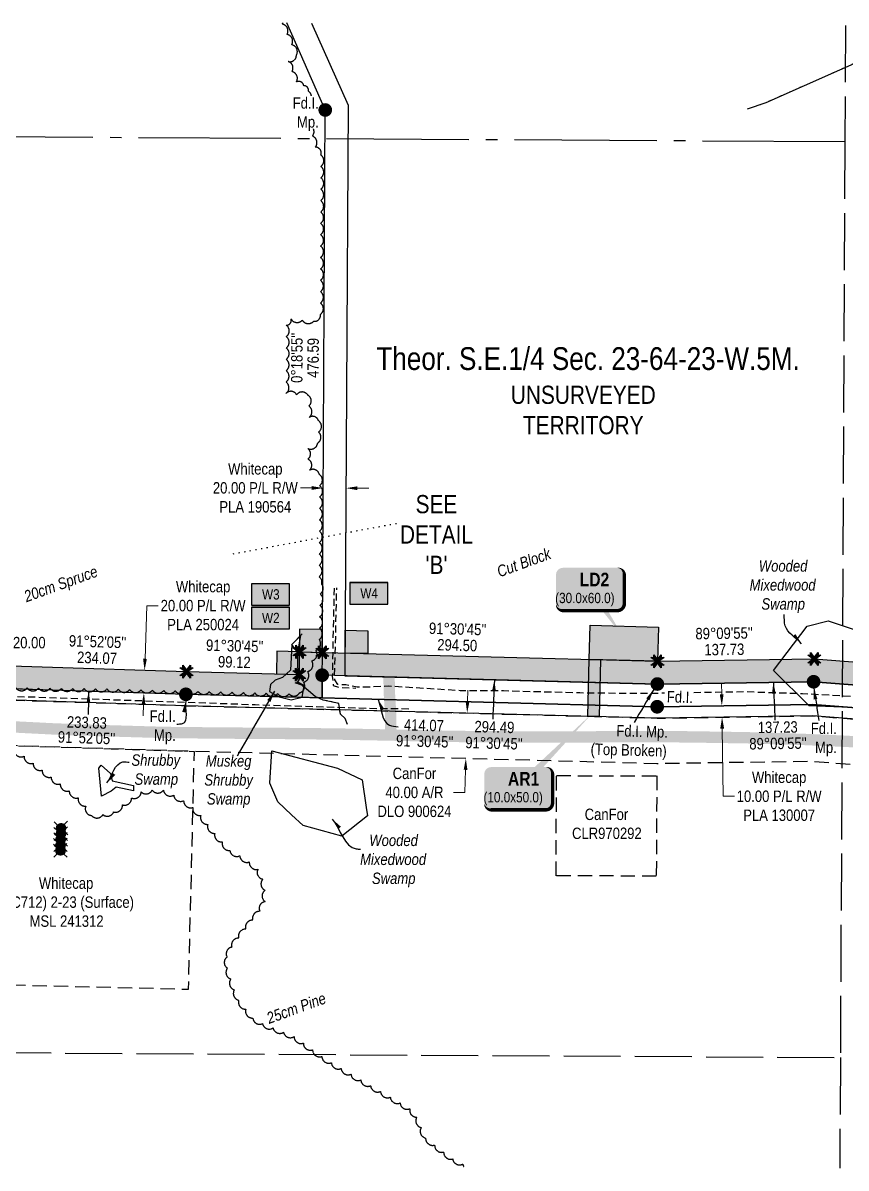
# Model space of a CAD drawing. Extents: x 474266 to 483948, y 6041075 to 6045149.
# Drawn here: x 476372 to 477095, y 6044138 to 6045144 of the extents above; entities that cross this region are included whole.
import ezdxf
from ezdxf.enums import TextEntityAlignment as Align

# ---------------------------------------------------------------- set-up
doc = ezdxf.new("R2010")
doc.units = 0
doc.header["$LTSCALE"] = 5
doc.header["$PDSIZE"] = 0.5
for name, pattern in [('0', [1, 1, 0]), ('foc-ACCESSROAD', [3.75, 2.5, -1.25]), ('foc-QUARTERLINE', [33, 25, -3, 2, -3]), ('foc-TOPO', [1, 0.2, -0.8]), ('foc-TOPO-ephemeral', [6.25, 3.125, -0.625, 0.625, -0.625, 0.625, -0.625]), ('foc-UNSURVEYED', [12.5, 10, -2.5]), ('foc-WHEELTRACKS', [2, 0.4, -1.6]), ('UG_PIPE', [1.875, 1.25, -0.625])]:
    doc.linetypes.add(name, pattern=pattern)
doc.layers.get('Defpoints').update_dxf_attribs({"color": 9})
for name, color, linetype in [('AS-PIPE-UG', 44, 'UG_PIPE'), ('AS-ROADS', 254, 'Continuous'), ('C-RW', 13, 'Continuous'), ('C-SYMBOL', 7, 'Continuous'), ('C-WS', 13, 'foc-ACCESSROAD'), ('C-WS-S', 8, 'Continuous'), ('DETAIL-T', 7, 'Continuous'), ('F-AR', 190, 'foc-ACCESSROAD'), ('F-WS', 190, 'foc-ACCESSROAD'), ('L-BD', 7, 'Continuous'), ('L-BD1', 253, 'Continuous'), ('L-MON', 1, 'Continuous'), ('L-QSEC', 8, 'foc-QUARTERLINE'), ('L-UNS-T', 3, 'Continuous'), ('L-USEC', 7, 'foc-UNSURVEYED'), ('P-PROPOSED', 10, 'Continuous'), ('P-PROPOSED-H', 21, 'Continuous'), ('P-TEMP-BLOCKS', 250, 'Continuous'), ('P-TEMP-H', 41, 'Continuous'), ('P-TEMP_ACCESS ROAD', 46, 'Continuous'), ('P-TEMP_LOG DECK', 46, 'Continuous'), ('P-TEMP_WORKSPACE', 46, 'Continuous'), ('P-TXT', 4, 'Continuous'), ('T-BUSH', 110, '0'), ('T-BUSH-T', 110, 'Continuous'), ('T-DRAW', 143, 'foc-TOPO-ephemeral'), ('T-VEGETATION-CHANGE', 104, 'foc-TOPO'), ('T-WATER-P3', 160, 'foc-WHEELTRACKS'), ('WETLAND', 143, 'Continuous'), ('WETLAND-T', 146, 'Continuous')]:
    doc.layers.add(name, color=color, linetype=linetype)
for name, color, linetype, lineweight in [('C-RW-T', 13, 'Continuous', 9), ('F-AR-T', 190, 'Continuous', 9), ('F-WS-T', 190, 'Continuous', 9), ('T-TEXT', 48, 'Continuous', 18)]:
    doc.layers.add(name, color=color, linetype=linetype, lineweight=lineweight)
doc.layers.add('P-100m WELL BORE BUFFER', color=7, linetype='Continuous', true_color=0xf5ffd6)
doc.styles.add('175L', font='ARIALN.TTF', dxfattribs={"height": 20})
doc.styles.add('80', font='ARIALN.TTF', dxfattribs={"height": 10})
doc.styles.add('80CG', font='ARIALN.TTF', dxfattribs={"height": 10})
doc.styles.add('80L', font='ARIALN.TTF', dxfattribs={"height": 10})
doc.styles.add('80LS', font='ARIALNI.TTF', dxfattribs={"height": 10})
doc.styles.add('BOLD', font='ARIALNB.TTF')
doc.styles.add('foc-LtypeFont', font='ARIALN.TTF', dxfattribs={"height": 7.35})
doc.linetypes.add('foc-TOPO-flowdirection-NOLINE', pattern='A,0,[">",foc-LtypeFont,S=0.3,R=0,X=0,Y=-0.945],-20,[">",foc-LtypeFont,S=0.3,R=0,X=0,Y=-0.945],0', length=20)
doc.dimstyles.new('Compass 5 000', dxfattribs={"dimscale": 5, "dimtxt": 9, "dimasz": 2, "dimexe": 0.2, "dimexo": 0.0625, "dimgap": 0.5, "dimtad": 0, "dimtih": 1, "dimtoh": 1, "dimzin": 0, "dimdsep": 46, "dimtxsty": '80CG', "dimcen": 0.1, "dimse1": 1, "dimse2": 1, "dimclrd": 256, "dimclrt": 256, "dimaunit": 1, "dimadec": 4, "dimazin": 0, "dimtfac": 0.06, "dimtofl": 0, "dimtmove": 0, "dimatfit": 1, "dimfxl": 0.2, "dimtolj": 1, "dimtzin": 0, "dimlwd": -1, "dimarcsym": 0})

# ---------------------------------------------------------------- blocks, each defined once
blk = doc.blocks.new('*D379')
at = {"layer": 'C-RW-T', "transparency": 16777216}
for p, q in [((476625.6, 6044735.4), (476615.6, 6044735.4)), ((476665.6, 6044735.2), (476675.6, 6044735.1))]:
    blk.add_line(p, q, dxfattribs=at)
for points in [[(476625.6, 6044737), (476625.6, 6044733.7), (476635.6, 6044735.3)], [(476665.6, 6044736.8), (476665.5, 6044733.5), (476655.6, 6044735.2)]]:
    blk.add_solid(points, dxfattribs=at)
at = {"layer": 'Defpoints', "color": 0, "transparency": 16777216}
for p in [(476655.6, 6044735.2), (476635.5, 6044730.4), (476655.5, 6044730.3)]:
    blk.add_point(p, dxfattribs=at)
at = {"layer": 'C-RW-T', "transparency": 16777216, "insert": (476576, 6044735.4), "char_height": 10, "attachment_point": 5, "style": '80CG'}
blk.add_mtext('\\A1;Whitecap\\P20.00 P/L R/W\\PPLA 190564', dxfattribs=at)
blk = doc.blocks.new('*D385')
at = {"layer": 'Defpoints', "color": 0, "transparency": 16777216}
for p in [(476838.5, 6044535.6), (476760.8, 6044497.8), (476837.4, 6044495.7)]:
    blk.add_point(p, dxfattribs=at)
at = {"layer": 'F-AR-T', "transparency": 16777216}
for p, q in [((476762.3, 6044547.8), (476762.5, 6044557.8)), ((476760.6, 6044487.8), (476760, 6044468)), ((476760, 6044468), (476750, 6044468))]:
    blk.add_line(p, q, dxfattribs=at)
for points in [[(476760.6, 6044547.8), (476763.9, 6044547.7), (476762, 6044537.8)], [(476758.9, 6044487.9), (476762.2, 6044487.8), (476760.8, 6044497.8)]]:
    blk.add_solid(points, dxfattribs=at)
at = {"layer": 'F-AR-T', "transparency": 16777216, "insert": (476715.7, 6044468), "char_height": 10, "width": 322.499, "attachment_point": 5, "style": '80CG'}
blk.add_mtext('\\A1;CanFor\\P40.00 A/R\\PDLO 900624', dxfattribs=at)
blk = doc.blocks.new('fdia')
at = {"color": 255, "const_width": 1}
blk.add_lwpolyline([(-0.5, 0, 1), (0.5, 0, 1)], format="xyb", close=True, dxfattribs=at)
blk = doc.blocks.new('Fdiaa')
blk.add_blockref('fdia', (0, 0))
blk = doc.blocks.new('fdib')
at = {"color": 1, "const_width": 1.6}
blk.add_lwpolyline([(-0.4, 0, 1), (0.4, 0, 1)], format="xyb", close=True, dxfattribs=at)
at = {"color": 1}
blk.add_circle((0, 0), 0.8, dxfattribs=at)
blk = doc.blocks.new('Fdibb')
blk.add_blockref('fdib', (0, 0))
blk = doc.blocks.new('fdicc')
for name in ['Fdibb', 'Fdiaa']:
    blk.add_blockref(name, (0, 0))
blk = doc.blocks.new('FDI')
blk.add_blockref('fdicc', (0, 0))
blk = doc.blocks.new('*U393')
at = {"true_color": 0xff8aff}
h = blk.add_hatch(color=211, dxfattribs=at)
edge = h.paths.add_edge_path()
edge.add_line((-24, -19.1), (24, -19.1))
edge.add_arc((24, -13.1), 6, 270, 360)
edge.add_line((30, -13.1), (30, 12.5))
edge.add_arc((24, 12.5), 6, 0, 90)
edge.add_line((24, 18.5), (-24, 18.5))
edge.add_arc((-24, 12.5), 6, 90, 180)
edge.add_line((-30, 12.5), (-30, -13.1))
edge.add_arc((-24, -13.1), 6, 180, 270)
at = {"color": 250, "flags": 128}
blk.add_lwpolyline([(-24, -19.1, 3, 3, 0), (24, -19.1, 3, 3, 0.414214), (30, -13.1, 3, 3, 0), (30, 12.5, 3, 0, 0.414214), (24, 18.5, 0, 0, 0), (-24, 18.5, 0, 0, 0.414214), (-30, 12.5, 0, 0, 0), (-30, -13.1, 0, 3, 0.414214)], format="xyseb", close=True, dxfattribs=at)
at = {"flags": 128}
blk.add_lwpolyline([(28.7, -41.8, 0, 7.5, 0), (0, 0, 0, 0, 0)], format="xyseb", dxfattribs=at)
at = {"color": 250}
for tag, p, height, style in [('TEMP_AREA_W1_001', (-9.2, 2.2), 12, 'BOLD'), ('ENTER_TEXT_001', (-30.7, -12.5), 9, '80')]:
    blk.add_attdef(tag, p, '', height=height, dxfattribs=dict(at, style=style))
blk = doc.blocks.new('*D399')
at = {"layer": 'C-RW-T', "transparency": 16777216}
for p, q in [((476985.4, 6044554), (476985.2, 6044564)), ((476985.8, 6044524.1), (476986.7, 6044464.6)), ((476986.7, 6044464.6), (476996.7, 6044464.6))]:
    blk.add_line(p, q, dxfattribs=at)
for points in [[(476987, 6044554.1), (476983.7, 6044554), (476985.5, 6044544)], [(476987.5, 6044524.1), (476984.1, 6044524), (476985.7, 6044534.1)]]:
    blk.add_solid(points, dxfattribs=at)
at = {"layer": 'Defpoints', "color": 0, "transparency": 16777216}
for p in [(477014.8, 6044544.5), (476985.7, 6044534.1), (477015, 6044534.5)]:
    blk.add_point(p, dxfattribs=at)
at = {"layer": 'C-RW-T', "transparency": 16777216, "insert": (477035.8, 6044464.6), "char_height": 10, "attachment_point": 5, "style": '80CG'}
blk.add_mtext('\\A1;Whitecap\\P10.00 P/L R/W\\PPLA 130007', dxfattribs=at)
blk = doc.blocks.new('Temp_Area_Small_Pink')
at = {"true_color": 0xff8aff}
h = blk.add_hatch(color=211, dxfattribs=at)
h.dxf.hatch_style = 1
h.paths.add_polyline_path([(-16.8, -9.4), (16.3, -9.4), (16.3, 9.1), (-16.8, 9.1)])
at = {"color": 250}
for points in [[(-17, -9.6), (16.5, -9.6), (16.5, 9.3), (-17, 9.3)], [(-16.9, -9.5), (16.4, -9.5), (16.4, 9.2), (-16.9, 9.2)]]:
    blk.add_lwpolyline(points, close=True, dxfattribs=at)
at = {"color": 250, "style": '80L'}
blk.add_attdef('TEMPORARY', text='', height=9, dxfattribs=at).set_placement((0, -0.1), align=Align.MIDDLE_CENTER)
blk = doc.blocks.new('*U562')
at = {"true_color": 0xff8aff}
h = blk.add_hatch(color=211, dxfattribs=at)
edge = h.paths.add_edge_path()
edge.add_line((-24, -19.1), (24, -19.1))
edge.add_arc((24, -13.1), 6, 270, 360)
edge.add_line((30, -13.1), (30, 12.5))
edge.add_arc((24, 12.5), 6, 0, 90)
edge.add_line((24, 18.5), (-24, 18.5))
edge.add_arc((-24, 12.5), 6, 90, 180)
edge.add_line((-30, 12.5), (-30, -13.1))
edge.add_arc((-24, -13.1), 6, 180, 270)
at = {"flags": 128}
blk.add_lwpolyline([(65.1, 66, 0, 7.5, 0), (0, 0, 0, 0, 0)], format="xyseb", dxfattribs=at)
at = {"color": 250, "flags": 128}
blk.add_lwpolyline([(-24, -19.1, 3, 3, 0), (24, -19.1, 3, 3, 0.414214), (30, -13.1, 3, 3, 0), (30, 12.5, 3, 0, 0.414214), (24, 18.5, 0, 0, 0), (-24, 18.5, 0, 0, 0.414214), (-30, 12.5, 0, 0, 0), (-30, -13.1, 0, 3, 0.414214)], format="xyseb", close=True, dxfattribs=at)
at = {"color": 250}
for tag, p, height, style in [('TEMP_AREA_W1_001', (-9.2, 2.2), 12, 'BOLD'), ('ENTER_TEXT_001', (-30.7, -12.5), 9, '80')]:
    blk.add_attdef(tag, p, '', height=height, dxfattribs=dict(at, style=style))
blk = doc.blocks.new('TEMP')
h = blk.add_hatch(color=255)
h.dxf.hatch_style = 1
h.paths.add_polyline_path([(0, 0.25), (-0.67, 1.15), (-0.67, 0.67), (-1.15, 0.67), (-0.25, 0), (-1.15, -0.67), (-0.67, -0.67), (-0.67, -1.15), (0, -0.25), (0.67, -1.15), (0.67, -0.67), (1.15, -0.67), (0.25, 0), (1.15, 0.67), (0.67, 0.67), (0.67, 1.15)])
h.paths.add_polyline_path([(0.57, 0.85), (0.57, 0.57), (0.85, 0.57), (0.08, 0), (0.85, -0.57), (0.57, -0.57), (0.57, -0.85), (0, -0.08), (-0.57, -0.85), (-0.57, -0.57), (-0.85, -0.57), (-0.08, 0), (-0.85, 0.57), (-0.57, 0.57), (-0.57, 0.85), (0, 0.08)], flags=16)
h = blk.add_hatch(color=1)
h.dxf.hatch_style = 1
h.paths.add_polyline_path([(0, 0.08), (-0.57, 0.85), (-0.57, 0.57), (-0.85, 0.57), (-0.08, 0), (-0.85, -0.57), (-0.57, -0.57), (-0.57, -0.85), (0, -0.08), (0.57, -0.85), (0.57, -0.57), (0.85, -0.57), (0.08, 0), (0.85, 0.57), (0.57, 0.57), (0.57, 0.85)])
at = {"color": 1}
for p, q in [((-0.08, 0), (0.08, 0)), ((0, 0.08), (0, -0.08))]:
    blk.add_line(p, q, dxfattribs=at)
at = {"color": 255, "flags": 128}
blk.add_lwpolyline([(-0.25, 0), (-1.15, 0.67), (-0.67, 0.67), (-0.67, 1.15), (0, 0.25), (0.67, 1.15), (0.67, 0.67), (1.15, 0.67), (0.25, 0), (1.15, -0.67), (0.67, -0.67), (0.67, -1.15), (0, -0.25), (-0.67, -1.15), (-0.67, -0.67), (-1.15, -0.67)], close=True, dxfattribs=at)
at = {"color": 1, "flags": 128}
blk.add_lwpolyline([(-0.08, 0), (-0.85, 0.57), (-0.57, 0.57), (-0.57, 0.85), (0, 0.08), (0.57, 0.85), (0.57, 0.57), (0.85, 0.57), (0.08, 0), (0.85, -0.57), (0.57, -0.57), (0.57, -0.85), (0, -0.08), (-0.57, -0.85), (-0.57, -0.57), (-0.85, -0.57)], close=True, dxfattribs=at)
blk = doc.blocks.new('*D572')
at = {"layer": 'Defpoints', "color": 0, "transparency": 16777216}
for p in [(476350.5, 6044579.5), (476361.2, 6044579.2), (476360.5, 6044559.2)]:
    blk.add_point(p, dxfattribs=at)
at = {"layer": 'P-TXT', "transparency": 16777216}
for p, q in [((476350.8, 6044589.5), (476351.2, 6044599.5)), ((476351.2, 6044599.5), (476361.2, 6044599.5)), ((476349.5, 6044549.5), (476349.2, 6044539.5))]:
    blk.add_line(p, q, dxfattribs=at)
for points in [[(476349.2, 6044589.6), (476352.5, 6044589.4), (476350.5, 6044579.5)], [(476347.9, 6044549.6), (476351.2, 6044549.5), (476349.9, 6044559.5)]]:
    blk.add_solid(points, dxfattribs=at)
at = {"layer": 'P-TXT', "transparency": 16777216, "insert": (476377.6, 6044599.5), "char_height": 10, "attachment_point": 5, "style": '80CG'}
blk.add_mtext('\\A1;20.00', dxfattribs=at)
blk = doc.blocks.new('WC2')
at = {"layer": 'L-MON'}
h = blk.add_hatch(color=255, dxfattribs=at)
h.dxf.hatch_style = 1
edge = h.paths.add_edge_path()
edge.add_arc((0, 0), 0.9, 0, 360)
at = {"layer": 'L-MON', "color": 14, "flags": 128}
for points in [[(-0.62, 0.5), (-1.23, 1.12)], [(0.52, 0.61), (1.13, 1.21)], [(-1.18, -1.18), (-0.56, -0.57)], [(1.16, -1.18), (0.56, -0.57)]]:
    blk.add_lwpolyline(points, dxfattribs=at)
at = {"layer": 'L-MON', "color": 14}
for radius in [0.8, 0.373]:
    blk.add_circle((0, 0), radius, dxfattribs=at)
blk = doc.blocks.new('*D618')
at = {"layer": 'C-RW-T', "transparency": 16777216}
for p, q in [((476479.2, 6044585.3), (476480.7, 6044632)), ((476480.7, 6044632), (476490.7, 6044632)), ((476477.9, 6044545.4), (476477.5, 6044535.4))]:
    blk.add_line(p, q, dxfattribs=at)
for points in [[(476477.5, 6044585.4), (476480.8, 6044585.3), (476478.8, 6044575.3)], [(476476.2, 6044545.4), (476479.5, 6044545.3), (476478.2, 6044555.4)]]:
    blk.add_solid(points, dxfattribs=at)
at = {"layer": 'Defpoints', "color": 0, "transparency": 16777216}
for p in [(476478.8, 6044575.3), (476494, 6044574.8), (476493.3, 6044554.9)]:
    blk.add_point(p, dxfattribs=at)
at = {"layer": 'C-RW-T', "transparency": 16777216, "insert": (476530.2, 6044632), "char_height": 10, "attachment_point": 5, "style": '80CG'}
blk.add_mtext('\\A1;Whitecap\\P20.00 P/L R/W\\PPLA 250024', dxfattribs=at)

msp = doc.modelspace()

# ---------------------------------------------------------------- hatches: boundary and pattern name
at = {"layer": 'P-PROPOSED-H'}
h = msp.add_hatch(color=256, dxfattribs=at)
h.dxf.hatch_style = 1
h.paths.add_polyline_path([(478852.335, 6044304.301), (478872.914, 6044302.275), (478898.16, 6044301.069), (478899.116, 6044321.036), (478945.536, 6044318.818), (478943.867, 6044283.876), (478897.443, 6044286.094), (478871.821, 6044287.318), (478836.649, 6044290.78), (478841.896, 6044395.837), (478483.606, 6044430.18), (478374.101, 6044449.485), (478347.917, 6044456.808), (478120.448, 6044544.958), (477881.321, 6044574.361), (477815.392, 6044576.69), (477616.242, 6044572.426), (477461.158, 6044542.527), (477411.425, 6044541.682), (477344.799, 6044543.81), (477066.039, 6044565.202), (476928.894, 6044563.205), (476634.661, 6044570.976), (476634.551, 6044550.982), (476515.047, 6044554.139), (476281.464, 6044561.755), (476280.419, 6044501.871), (476260.432, 6044502.22), (476261.831, 6044582.395), (476515.637, 6044574.12), (476614.674, 6044571.504), (476614.784, 6044591.497), (476929.012, 6044583.198), (477066.66, 6044585.203), (477345.883, 6044563.775), (477411.574, 6044561.677), (477459.081, 6044562.484), (477614.121, 6044592.375), (477815.531, 6044596.687), (477882.897, 6044594.307), (478125.354, 6044564.495), (478354.235, 6044475.797), (478378.539, 6044469), (478486.299, 6044450.003), (478857.833, 6044414.391)])
at = {"layer": 'P-TEMP-H'}
h = msp.add_hatch(color=256, dxfattribs=at)
h.dxf.hatch_style = 1
h.paths.add_polyline_path([(476869.065, 6044584.782), (476869.856, 6044614.755), (476929.804, 6044613.172), (476929.012, 6044583.198)])
h = msp.add_hatch(color=256, dxfattribs=at)
h.dxf.hatch_style = 1
h.paths.add_polyline_path([(476634.877, 6044610.959), (476614.894, 6044611.487), (476614.784, 6044591.497), (476634.767, 6044590.97)])
h = msp.add_hatch(color=256, dxfattribs=at)
h.dxf.hatch_style = 1
h.paths.add_polyline_path([(476654.758, 6044590.442), (476654.87, 6044610.435), (476674.857, 6044609.907), (476674.745, 6044589.914)])
h = msp.add_hatch(color=256, dxfattribs=at)
h.dxf.hatch_style = 1
h.paths.add_polyline_path([(476594.692, 6044572.032), (476614.674, 6044571.504), (476614.784, 6044591.493), (476594.802, 6044592.021)])
h = msp.add_hatch(color=256, dxfattribs=at)
h.dxf.hatch_style = 1
h.paths.add_polyline_path([(476867.75, 6044534.844), (476869.065, 6044584.782), (476879.056, 6044584.518), (476877.741, 6044534.581)])

# ---------------------------------------------------------------- linework, layer by layer
at = {"layer": 'AS-PIPE-UG', "flags": 128}
for points in [[(476645.136, 6044647.448), (476644.722, 6044628.725), (476644.088, 6044600.755), (476643.788, 6044583.69), (476643.596, 6044570.014), (476644.415, 6044561.76), (476650.09, 6044560.201), (476664.155, 6044559.679)], [(478879.778, 6044419.634), (478879.777, 6044419.234), (478878.772, 6044405.768), (478878.885, 6044395.303), (478878.38, 6044388.67), (478875.705, 6044386.681), (478870.353, 6044386.584), (478858.003, 6044387.411), (478852.312, 6044387.771), (478843.379, 6044388.131), (478830.628, 6044389.041), (478813.89, 6044390.609), (478805.447, 6044391.386), (478754.192, 6044395.682), (478736.42, 6044397.445), (478723.685, 6044398.992), (478710.37, 6044400.248), (478688.143, 6044402.59), (478657.742, 6044405.519), (478636.813, 6044407.405), (478573.355, 6044413.08), (478550.773, 6044415.231), (478482.994, 6044422.25), (478460.316, 6044425.319), (478434.41, 6044430.267), (478411.001, 6044435.027), (478379.221, 6044440.98), (478347.746, 6044449.128), (478326.739, 6044456.574), (478300.513, 6044466.056), (478267.909, 6044478.066), (478217.655, 6044495.929), (478104.25, 6044539.495), (478065.283, 6044542.651), (477996.458, 6044551.519), (477939.573, 6044558.317), (477899.988, 6044563.047), (477882.46, 6044564.828), (477862.375, 6044565.905), (477816.371, 6044566.571), (477774.977, 6044566.134), (477746.544, 6044565.688), (477714.88, 6044565.251), (477648.842, 6044564.247), (477612.062, 6044562.026), (477589.784, 6044558.091), (477556.676, 6044551.857), (477522.599, 6044544.841), (477478.366, 6044535.888), (477465.251, 6044533.88), (477454.451, 6044532.575), (477442.294, 6044532.296), (477386.714, 6044532.779), (477340.189, 6044534.072), (477287.109, 6044537.737), (477242.859, 6044541.312), (477193.336, 6044545.153), (477159.794, 6044548.088), (477106.203, 6044551.704), (477056.25, 6044554.643), (477004.705, 6044556.295), (476912.856, 6044554.731), (476860.934, 6044555.35), (476793.755, 6044557.095), (476755.867, 6044557.321), (476692.618, 6044561.25), (476674.822, 6044560.338), (476665.313, 6044560.51), (476655.505, 6044562.507), (476648.306, 6044562.655), (476645.944, 6044566.861), (476645.509, 6044570.414), (476646.391, 6044597.327), (476646.789, 6044619.025), (476647.539, 6044647.66)], [(476710.694, 6044541.22), (476700.736, 6044541.355), (476689.638, 6044541.328), (476575.792, 6044544.873), (476447.53, 6044549.3), (476379.869, 6044551.633), (476324.729, 6044552.605), (476267.385, 6044553.515), (476261.826, 6044553.913), (476258.018, 6044553.218), (476257.158, 6044547.886), (476256.938, 6044535.067), (476256.52, 6044525.184), (476256.136, 6044516.115), (476255.988, 6044511.945), (476255.958, 6044506.952), (476255.568, 6044503.403)]]:
    msp.add_lwpolyline(points, dxfattribs=at)
at = {"layer": 'AS-ROADS', "const_width": 9.995, "flags": 128}
for points in [[(476693.342, 6044570.518), (476693.746, 6044554.037), (476694.799, 6044536.711), (476694.812, 6044518.66)], [(477122.904, 6044511.255), (477092.93, 6044512.978), (477056.604, 6044514.585), (477007.224, 6044516.014), (476956.044, 6044516.801), (476904.722, 6044517.109), (476852.923, 6044516.578), (476800.694, 6044516.799), (476749.284, 6044517.182), (476697.746, 6044518.327), (476647.429, 6044519.293), (476597.171, 6044519.829), (476546.715, 6044520.138), (476496.674, 6044520.666), (476448.005, 6044522.078), (476399.84, 6044523.738), (476351.836, 6044526.173)]]:
    msp.add_lwpolyline(points, dxfattribs=at)
at = {"layer": 'C-RW'}
for points in [[(478115.542, 6044525.421), (477879.745, 6044554.415), (477815.253, 6044556.693), (477618.363, 6044552.477), (477463.235, 6044522.57), (477411.276, 6044521.687), (477343.715, 6044523.845), (477065.418, 6044545.201), (476928.776, 6044543.212), (476634.551, 6044550.957), (476637.394, 6045067.272), (476603.554, 6045143.734)], [(476625.456, 6045143.638), (476657.407, 6045071.445), (476654.648, 6044570.425), (476928.894, 6044563.205), (477066.039, 6044565.202), (477344.799, 6044543.81), (477411.425, 6044541.682), (477461.158, 6044542.527), (477616.242, 6044572.426), (477815.392, 6044576.69), (477881.321, 6044574.361), (478120.448, 6044544.958)], [(476251.492, 6044562.732), (476515.048, 6044554.172), (476928.756, 6044543.229), (477065.418, 6044545.201), (477343.715, 6044523.845), (477411.276, 6044521.687), (477463.235, 6044522.57), (477618.363, 6044552.477), (477815.253, 6044556.693), (477879.745, 6044554.415), (478115.542, 6044525.421)], [(478113.089, 6044515.653), (477878.958, 6044544.442), (477815.183, 6044546.694), (477619.424, 6044542.503), (477464.274, 6044512.591), (477411.201, 6044511.69), (477343.172, 6044513.862), (477065.108, 6044535.201), (476928.696, 6044533.232), (476514.754, 6044544.182), (476261.308, 6044552.413)]]:
    msp.add_lwpolyline(points, dxfattribs=at)
at = {"layer": 'C-WS', "flags": 128}
msp.add_lwpolyline([(476255.629, 6044301.33), (476260.349, 6044497.415), (476260.611, 6044512.436), (476522.215, 6044503.991), (476517.115, 6044294.95)], close=True, dxfattribs=at)
at = {"layer": 'F-AR', "flags": 128}
for points in [[(475360.168, 6044519.044), (475400.705, 6044504.667), (475459.954, 6044478.12), (475490.043, 6044464.638), (475504.583, 6044458.123), (475596.033, 6044441.011), (475662.25, 6044441.498), (475746.6, 6044455.938), (476025.056, 6044546.381), (476143.581, 6044554.353), (476148.588, 6044554.56), (476183.806, 6044557.031), (476261.308, 6044552.413), (476514.754, 6044544.182), (476928.696, 6044533.232), (477065.108, 6044535.201), (477343.172, 6044513.862), (477411.201, 6044511.69), (477464.274, 6044512.591), (477619.424, 6044542.503), (477815.183, 6044546.694), (477878.958, 6044544.442), (478113.089, 6044515.653), (478338.439, 6044428.324), (478367.444, 6044420.212), (478479.566, 6044400.446), (478853.957, 6044364.56), (478876.251, 6044362.423), (479004.406, 6044356.061), (479139.039, 6044348.004), (479558.838, 6044337.336), (479612.179, 6044335.981), (479658.84, 6044337.358)], [(479658.613, 6044297.354), (479612.273, 6044295.987), (479558.611, 6044297.35), (479137.351, 6044308.054), (479003.058, 6044316.071), (478873.261, 6044322.271), (478621.484, 6044347.11), (478474.18, 6044360.8), (478358.568, 6044381.181), (478325.803, 6044390.345), (478103.277, 6044476.579), (477875.806, 6044504.549), (477814.905, 6044506.7), (477623.666, 6044502.606), (477468.429, 6044472.677), (477410.902, 6044471.7), (477341.004, 6044473.932), (477063.864, 6044495.2), (476928.456, 6044493.246), (476513.576, 6044504.22), (476260.01, 6044512.455), (476184.533, 6044517.017), (476151.845, 6044514.824), (476146.858, 6044514.49), (476133.208, 6044513.574), (476032.723, 6044506.833), (476002.368, 6044496.973), (475983.233, 6044490.758), (475756.223, 6044417.027), (475665.822, 6044401.547), (475592.499, 6044401.002), (475492.596, 6044419.69), (475489.812, 6044420.937), (475459.723, 6044434.418), (475385.845, 6044467.518), (475359.944, 6044476.704)]]:
    msp.add_lwpolyline(points, dxfattribs=at)
at = {"layer": 'F-WS'}
msp.add_lwpolyline([(476840.399, 6044482.757), (476928.41, 6044482.556), (476927.979, 6044394.546), (476839.968, 6044394.746), (476840.399, 6044482.757)], close=True, dxfattribs=at)
msp.add_lwpolyline([(476840.399, 6044482.757), (476928.41, 6044482.556), (476927.979, 6044394.546), (476839.968, 6044394.746), (476840.399, 6044482.757)], close=True, dxfattribs=at)
at = {"layer": 'L-QSEC'}
msp.add_line((477093.458, 6045039.261), (476322.932, 6045043.738), dxfattribs=at)
at = {"layer": 'L-USEC'}
for p, q in [((477093.959, 6045141.59), (477093.458, 6045039.261)), ((477093.458, 6045039.261), (477089.516, 6044235.225)), ((476284.172, 6044239.897), (477089.516, 6044235.225)), ((477089.516, 6044235.225), (477089.04, 6044138.124))]:
    msp.add_line(p, q, dxfattribs=at)
at = {"layer": 'P-PROPOSED', "flags": 128}
for points in [[(476261.831, 6044582.395), (476515.637, 6044574.12), (476614.674, 6044571.504), (476614.784, 6044591.497), (476929.012, 6044583.198), (477066.66, 6044585.203), (477345.883, 6044563.775), (477411.574, 6044561.677), (477459.081, 6044562.484), (477614.121, 6044592.375), (477815.531, 6044596.687), (477882.897, 6044594.307), (478125.354, 6044564.495)], [(478120.448, 6044544.958), (477881.321, 6044574.361), (477815.392, 6044576.69), (477616.242, 6044572.426), (477461.158, 6044542.527), (477411.425, 6044541.682), (477344.799, 6044543.81), (477066.039, 6044565.202), (476928.894, 6044563.205), (476634.661, 6044570.976), (476634.551, 6044550.982), (476515.047, 6044554.139), (476281.464, 6044561.755)]]:
    msp.add_lwpolyline(points, dxfattribs=at)
at = {"layer": 'P-TEMP_ACCESS ROAD'}
msp.add_lwpolyline([(476867.75, 6044534.844), (476869.065, 6044584.782), (476879.056, 6044584.518), (476877.741, 6044534.581)], close=True, dxfattribs=at)
at = {"layer": 'P-TEMP_LOG DECK'}
msp.add_lwpolyline([(476869.065, 6044584.782), (476869.856, 6044614.755), (476929.804, 6044613.172), (476929.012, 6044583.198)], close=True, dxfattribs=at)
at = {"layer": 'P-TEMP_WORKSPACE'}
for points in [[(476634.877, 6044610.959), (476614.894, 6044611.487), (476614.784, 6044591.497), (476634.767, 6044590.97)], [(476654.758, 6044590.442), (476654.87, 6044610.435), (476674.857, 6044609.907), (476674.745, 6044589.914)], [(476594.692, 6044572.032), (476614.674, 6044571.504), (476614.784, 6044591.493), (476594.802, 6044592.021)]]:
    msp.add_lwpolyline(points, close=True, dxfattribs=at)
at = {"layer": 'T-BUSH', "flags": 128}
for points in [[(476211.866, 6044555.888, 0.52056705), (476218.12, 6044555.83, 0.52056705), (476228.115, 6044555.738, 0.52056705), (476237.387, 6044558.996, 0.52056705), (476246.458, 6044563.194, 0.52056705), (476255.984, 6044565.108, 0.52056705), (476265.958, 6044564.453, 0.52056705), (476275.931, 6044563.797, 0.52056705), (476285.904, 6044563.142, 0.52056705), (476295.877, 6044562.487, 0.52056705), (476305.851, 6044561.832, 0.52056705), (476315.824, 6044561.176, 0.52056705), (476325.797, 6044560.521, 0.52056705), (476335.789, 6044560.339, 0.52056705), (476345.783, 6044560.205, 0.52056705), (476355.777, 6044560.071, 0.52056705), (476365.771, 6044559.937, 0.52056705), (476375.765, 6044559.803, 0.52056705), (476385.758, 6044559.669, 0.52056705), (476395.752, 6044559.535, 0.52056705), (476405.746, 6044559.402, 0.52056705), (476415.74, 6044559.268, 0.52056705), (476425.734, 6044559.134, 0.52056705), (476435.728, 6044559, 0.52056705), (476445.721, 6044558.866, 0.52056705), (476455.713, 6044558.606, 0.52056705), (476465.704, 6044558.347, 0.52056705), (476475.696, 6044558.087, 0.52056705), (476485.687, 6044557.827, 0.52056705), (476495.678, 6044557.567, 0.52056705), (476505.67, 6044557.308, 0.52056705), (476515.661, 6044557.046, 0.52056705), (476525.652, 6044556.772, 0.52056705), (476535.643, 6044556.497, 0.52056705), (476545.634, 6044556.223, 0.52056705), (476555.625, 6044555.948, 0.52056705), (476565.616, 6044555.674, 0.52056705), (476575.607, 6044555.399, 0.52056705), (476585.598, 6044555.125, 0.52056705), (476595.589, 6044554.85, 0.52056705), (476605.58, 6044554.576, 0.52056705), (476614.771, 6044555.5, 0.52056705), (476618.361, 6044564.828, 0.52056705), (476621.951, 6044574.156, 0.52056705), (476625.541, 6044583.484, 0.52056705), (476629.13, 6044592.812, 0.52056705), (476632.108, 6044602.259, 0.52056705), (476632.299, 6044612.252, 0.52056705), (476632.489, 6044622.245, 0.52056705), (476632.679, 6044632.238, 0.52056705), (476632.869, 6044642.231, 0.43002723), (476634.339, 6044650.964, 0.31050925), (476631.96, 6044657.453, 0.52056705), (476632.023, 6044667.448, 0.52056705), (476632.087, 6044677.442, 0.52056705), (476632.15, 6044687.437, 0.52056705), (476632.214, 6044697.431, 0.52056705), (476632.278, 6044707.426, 0.52056705), (476632.341, 6044717.42, 0.52056705), (476632.405, 6044727.415, 0.52056705), (476632.469, 6044737.409, 0.52056705), (476632.229, 6044747.178, 0.52056705), (476623.685, 6044750.908, 0.52056705), (476622.181, 6044760.79, 0.52056705), (476622.038, 6044770.008, 0.52056705), (476630.745, 6044774.917, 0.52056705), (476631.528, 6044784.398, 0.52056705), (476631.424, 6044794.392, 0.52056705), (476623.22, 6044797.301, 0.52056705), (476622.953, 6044807.292, 0.52056705), (476622.217, 6044816.823, 0.52056705), (476612.232, 6044817.263, 0.52056705), (476602.919, 6044818.344, 0.52056705), (476602.966, 6044828.339, 0.52056705), (476603.013, 6044838.333, 0.52056705), (476603.059, 6044848.328, 0.52056705), (476603.106, 6044858.323, 0.52056705), (476603.153, 6044868.317, 0.52056705), (476603.199, 6044878.312, 0.52056705), (476607.312, 6044883.792, 0.52056705), (476617.256, 6044882.794, 0.52056705), (476627.201, 6044881.797, 0.52056705), (476633.12, 6044887.792, 0.52056705), (476633.15, 6044897.787, 0.52056705), (476633.18, 6044907.781, 0.52056705), (476633.21, 6044917.776, 0.52056705), (476633.24, 6044927.771, 0.52056705), (476633.27, 6044937.765, 0.52056705), (476633.3, 6044947.76, 0.52056705), (476633.329, 6044957.755, 0.52056705), (476633.359, 6044967.749, 0.52056705), (476633.389, 6044977.744, 0.52056705), (476633.419, 6044987.739, 0.52056705), (476633.449, 6044997.734, 0.52056705), (476633.479, 6045007.728, 0.52056705), (476633.509, 6045017.723, 0.52056705), (476633.539, 6045027.718, 0.52056705), (476628.668, 6045034.677, 0.52056705), (476626.119, 6045044.341, 0.52056705), (476623.569, 6045054.005, 0.52056705), (476623.143, 6045063.979, 0.52056705), (476622.83, 6045073.969, 0.52056705), (476622.517, 6045083.958, 0.52056705), (476618.541, 6045088.534, 0.52056705), (476612.042, 6045091.879, 0.52056705), (476608.019, 6045101.029, 0.52056705), (476604.819, 6045109.913, 0.52056705), (476612.043, 6045115.429, 0.52056705), (476607.932, 6045124.539, 0.52056705), (476603.82, 6045133.649, 0.52056705), (476599.709, 6045142.759, 0.04504721), (476600.182, 6045143.749, 0.04504721)], [(476297.956, 6044525.966, 0.52056705), (476307.601, 6044523.347, 0.52056705), (476317.247, 6044520.729, 0.52056705), (476326.893, 6044518.111, 0.52056705), (476336.538, 6044515.492, 0.52056705), (476346.184, 6044512.874, 0.52056705), (476355.302, 6044508.809, 0.52056705), (476364.359, 6044504.584, 0.52056705), (476373.036, 6044499.726, 0.52056705), (476380.966, 6044493.643, 0.52056705), (476388.897, 6044487.56, 0.52056705), (476396.828, 6044481.478, 0.52056705), (476404.774, 6044475.415, 0.52056705), (476412.72, 6044469.353, 0.52056705), (476420.665, 6044463.29, 0.52056705), (476427.255, 6044456.038, 0.52056705), (476432.3, 6044447.738, 0.52056705), (476442.267, 6044448.481, 0.52056705), (476451.587, 6044450.884, 0.52056705), (476459.427, 6044457.083, 0.52056705), (476467.385, 6044463.115, 0.52056705), (476475.862, 6044468.41, 0.52056705), (476485.466, 6044470.129, 0.52056705), (476495.363, 6044469.892, 0.52056705), (476504.358, 6044465.534, 0.52056705), (476513.108, 6044460.772, 0.52056705), (476521.106, 6044454.777, 0.52056705), (476528.185, 6044447.845, 0.52056705), (476534.281, 6044439.925, 0.52056705), (476540.417, 6044432.038, 0.52056705), (476547.044, 6044424.556, 0.52056705), (476553.67, 6044417.073, 0.52056705), (476562.413, 6044412.375, 0.52056705), (476570.743, 6044406.99, 0.52056705), (476578.333, 6044400.488, 0.52056705), (476582.68, 6044391.853, 0.52056705), (476584.54, 6044382.11, 0.52056705), (476584.54, 6044372.116, 0.52056705), (476580.032, 6044363.615, 0.52056705), (476573.813, 6044355.791, 0.52056705), (476567.593, 6044347.968, 0.52056705), (476561.481, 6044340.06, 0.52056705), (476555.395, 6044332.132, 0.52056705), (476551.171, 6044323.487, 0.52056705), (476551.481, 6044313.654, 0.52056705), (476554.551, 6044304.142, 0.52056705), (476557.621, 6044294.631, 0.52056705), (476561.467, 6044285.534, 0.52056705), (476567.668, 6044277.695, 0.52056705), (476573.869, 6044269.857, 0.52056705), (476582.284, 6044264.957, 0.52056705), (476591.529, 6044261.16, 0.52056705), (476600.775, 6044257.363, 0.52056705), (476610.02, 6044253.565, 0.52056705), (476618.191, 6044247.827, 0.52056705), (476626.303, 6044241.988, 0.52056705), (476634.414, 6044236.149, 0.52056705), (476642.735, 6044230.631, 0.52056705), (476651.364, 6044225.589, 0.52056705), (476659.993, 6044220.546, 0.52056705), (476668.623, 6044215.503, 0.52056705), (476677.252, 6044210.46, 0.52056705), (476685.881, 6044205.417, 0.52056705), (476694.511, 6044200.375, 0.52056705), (476703.14, 6044195.332, 0.52056705), (476711.769, 6044190.289, 0.52056705), (476717.81, 6044182.894, 0.52056705), (476721.657, 6044173.669, 0.52056705), (476725.522, 6044164.458, 0.52056705), (476733.429, 6044158.345, 0.52056705), (476741.336, 6044152.231, 0.52056705), (476749.243, 6044146.118, 0.52056705), (476758.13, 6044141.603, 0.094872), (476758.934, 6044139.454, 0.094872)]]:
    msp.add_lwpolyline(points, format="xyb", dxfattribs=at)
at = {"layer": 'T-DRAW', "linetype": 'foc-TOPO-flowdirection-NOLINE', "flags": 128}
msp.add_lwpolyline([(476656.881, 6044527.769), (476654.881, 6044533.012), (476650.646, 6044536.622), (476649.245, 6044546.14), (476635.61, 6044549.162), (476628.594, 6044552.292), (476616.749, 6044562.225), (476610.89, 6044564.177), (476613.342, 6044564.968), (476615.456, 6044569.285), (476613.376, 6044565.066), (476615.87, 6044569.336), (476613.327, 6044577.28), (476613.339, 6044590.969), (476608.075, 6044597.969), (476617.23, 6044607.248)], dxfattribs=at)
at = {"layer": 'T-DRAW', "flags": 128}
msp.add_lwpolyline([(476656.881, 6044527.769), (476654.881, 6044533.012), (476650.646, 6044536.622), (476649.245, 6044546.14), (476635.61, 6044549.162), (476628.594, 6044552.292), (476616.749, 6044562.225), (476610.89, 6044564.177), (476613.342, 6044564.968), (476615.456, 6044569.285), (476613.376, 6044565.066), (476615.87, 6044569.336), (476613.327, 6044577.28), (476613.339, 6044590.969), (476608.075, 6044597.969), (476615.988, 6044605.678)], dxfattribs=at)
at = {"layer": 'T-VEGETATION-CHANGE', "flags": 128}
msp.add_lwpolyline([(476556.444, 6044677.54), (476767.78, 6044716.941)], dxfattribs=at)
at = {"layer": 'T-WATER-P3', "flags": 128}
msp.add_lwpolyline([(477007.998, 6045068.301), (477024.47, 6045073.963), (477122.636, 6045117.501), (477154.234, 6045127.719), (477187.869, 6045135.304), (477222.309, 6045141.029)], dxfattribs=at)
at = {"layer": 'T-WATER-P3', "linetype": 'foc-TOPO-flowdirection-NOLINE', "flags": 128}
msp.add_lwpolyline([(477007.998, 6045068.301), (477024.47, 6045073.963), (477122.636, 6045117.501), (477154.234, 6045127.719), (477187.869, 6045135.304), (477222.309, 6045141.029)], dxfattribs=at)
at = {"layer": 'WETLAND'}
for points in [[(477189.341, 6044593.296), (477211.686, 6044591.025), (477233.935, 6044603.87), (477291.647, 6044627.746), (477314.811, 6044620.375), (477326.483, 6044599.931), (477345.169, 6044597.074), (477392.773, 6044629.661), (477401.775, 6044629.271), (477436.191, 6044586.257), (477461.831, 6044589.239), (477475.095, 6044529.331), (477380.855, 6044519.847), (477319.932, 6044525.015), (477225.787, 6044534.552), (477169.961, 6044539.697), (477062.049, 6044543.999), (477030.884, 6044575.199), (477060.298, 6044613.92), (477078.718, 6044618.686), (477134.804, 6044600.02), (477153.927, 6044618.308), (477177.546, 6044595.033)], [(476613.342, 6044564.968), (476615.456, 6044569.285), (476613.376, 6044565.066), (476615.87, 6044569.336), (476613.327, 6044577.28), (476613.339, 6044590.969), (476615.988, 6044605.678), (476608.075, 6044597.969), (476606.852, 6044575.324), (476599.921, 6044568.947), (476593.531, 6044566.65), (476589.434, 6044562.664), (476588.434, 6044556.764), (476596.902, 6044552.031), (476607.614, 6044549.439), (476617.258, 6044551.775), (476618.8, 6044561.631), (476613.235, 6044564.958)]]:
    msp.add_lwpolyline(points, dxfattribs=at)
for points in [[(476669.8, 6044479.009), (476673.286, 6044454.758), (476674.332, 6044447.48), (476652.051, 6044429.712), (476617.959, 6044438.828), (476607.869, 6044448.413), (476595.878, 6044459.804), (476588.707, 6044476.02), (476590.365, 6044504.396), (476648.09, 6044489.339), (476669.8, 6044479.009)], [(476438.66, 6044489.258), (476440.574, 6044491.964), (476448.912, 6044484.53), (476450.436, 6044478.264), (476468.964, 6044474.061), (476469.138, 6044469.535), (476453.97, 6044472.761), (476449.429, 6044469.198), (476441.111, 6044464.737), (476438.66, 6044489.258)]]:
    msp.add_lwpolyline(points, close=True, dxfattribs=at)

# ---------------------------------------------------------------- block references
at = {"layer": 'C-WS-S', "xscale": 4.997373850000018, "yscale": 4.997373850000018, "zscale": 4.997373850000018}
for p in [(476405.548, 6044436.652), (476405.267, 6044426.816), (476405.408, 6044431.734), (476404.986, 6044416.98), (476405.127, 6044421.898)]:
    msp.add_blockref('WC2', p, dxfattribs=at)
at = {"layer": 'L-MON'}
for name, p, xscale, yscale, zscale in [('TEMP', (476614.784, 6044591.497), 4.997373850000048, 4.997373850000048, 4.997373850000048), ('TEMP', (476634.771, 6044590.97), 4.997373850000048, 4.997373850000048, 4.997373850000048), ('TEMP', (476929.012, 6044583.198), 4.997373850000048, 4.997373850000048, 4.997373850000048), ('TEMP', (477066.66, 6044585.203), 4.997373850000048, 4.997373850000048, 4.997373850000048), ('TEMP', (476515.637, 6044574.12), 4.997373850000048, 4.997373850000048, 4.997373850000048), ('TEMP', (476614.674, 6044571.504), 4.997373850000048, 4.997373850000048, 4.997373850000048), ('FDI', (476634.661, 6044570.951), 5.000000000000075, 5.000000000000075, 5.000000000000075), ('FDI', (477066.039, 6044565.202), 5.000000000000075, 5.000000000000075, 5.000000000000075), ('FDI', (476515.048, 6044554.172), 5.000000000000075, 5.000000000000075, 5.000000000000075)]:
    msp.add_blockref(name, p, dxfattribs=dict(at, xscale=xscale, yscale=yscale, zscale=zscale))
at = {"layer": 'P-100m WELL BORE BUFFER', "xscale": 0.99947477, "yscale": 0.99947477, "zscale": 0.99947477}
for p, values in [((476675.904, 6044642.914), {'TEMPORARY': 'W4'}), ((476589.622, 6044642.028), {'TEMPORARY': 'W3'}), ((476589.609, 6044621.299), {'TEMPORARY': 'W2'})]:
    msp.add_blockref('Temp_Area_Small_Pink', p, dxfattribs=at).add_auto_attribs(values)
at = {"layer": 'P-TEMP-BLOCKS', "xscale": 0.99947477, "yscale": 0.99947477, "zscale": 0.99947477}
for name, p, values in [('*U393', (476869.906, 6044646.76), {'TEMP_AREA_W1_001': 'LD2', 'ENTER_TEXT_001': '(30.0x60.0)'}), ('*U562', (476806.947, 6044471.785), {'TEMP_AREA_W1_001': 'AR1', 'ENTER_TEXT_001': '(10.0x50.0)'})]:
    msp.add_blockref(name, p, dxfattribs=at).add_auto_attribs(values)

# ---------------------------------------------------------------- texts
at = {"layer": 'C-RW-T', "insert": (476350.707, 6044393.344), "char_height": 10, "attachment_point": 1, "style": '80L'}
msp.add_mtext_dynamic_manual_height_columns('\\pi35.34332;Whitecap\\P\\pi0.39447;(FC712) 2-23 (Surface)\\P\\pi27.15437;MSL 241312', width=117.81487, gutter_width=50, heights=[76.991], dxfattribs=at)
at = {"layer": 'C-SYMBOL', "color": 3, "style": '175L'}
msp.add_text('Theor. S.E.1/4 Sec. 23-64-23-W.5M.', height=19.9895, dxfattribs=at).set_placement((476868.076, 6044832.982), align=Align.BOTTOM_CENTER)
at = {"layer": 'F-WS-T', "insert": (476853.691, 6044453.776), "char_height": 10, "attachment_point": 1, "style": '80L'}
msp.add_mtext_dynamic_manual_height_columns('\\pi11.43131;CanFor\\P\\pi0.34332;CLR970292', width=60.66617, gutter_width=50, heights=[0], dxfattribs=at)
at = {"layer": 'L-BD', "style": '80L'}
for s, rotation, p in [("0°18'55''", 89.6845, (476612.458, 6044849.644)), ('476.59', 89.6845, (476626.7, 6044849.566)), ('233.83', 358.1398, (476428.183, 6044529.452)), ('414.07', 358.4848, (476724.021, 6044527.003)), ("91°52'05''", 358.1398, (476427.848, 6044516.003)), ('294.49', 358.492, (476785.908, 6044525.473)), ('137.23', 0.8342, (477034.576, 6044525.308)), ("91°30'45''", 358.4848, (476724.723, 6044512.919)), ("91°30'45''", 358.492, (476785.534, 6044511.235)), ("89°09'55''", 0.8342, (477034.783, 6044511.067))]:
    msp.add_text(s, height=9.9947, rotation=rotation, dxfattribs=at).set_placement(p, align=Align.MIDDLE)
at = {"layer": 'L-BD1', "style": '80L'}
for s, rotation, p in [("91°30'45''", 358.4871, (476753.632, 6044611.576)), ("89°09'55''", 0.8342, (476987.496, 6044607.79)), ("91°52'05''", 358.1325, (476437.552, 6044600.416)), ("91°30'45''", 358.4871, (476557.95, 6044596.748)), ('294.50', 358.4871, (476753.256, 6044597.339)), ('234.07', 358.1325, (476437.087, 6044586.181)), ('137.73', 0.8342, (476987.703, 6044593.549)), ('99.12', 358.4871, (476557.574, 6044582.51))]:
    msp.add_text(s, height=9.9947, rotation=rotation, dxfattribs=at).set_placement(p, align=Align.MIDDLE)
at = {"layer": 'L-MON', "char_height": 9.99475, "attachment_point": 1, "style": '80L'}
for insert in [(476482.256, 6044539.959), (477062.52, 6044529.312)]:
    msp.add_mtext_dynamic_manual_height_columns('\\pi1.06124;Fd.I. \\P\\pi4.77689;Mp.', width=22.03249, gutter_width=49.974, heights=[0], dxfattribs=dict(at, insert=insert))
at = {"layer": 'L-MON', "insert": (476870.113, 6044527.825), "char_height": 9.99475, "attachment_point": 1, "rotation": 358.491975, "style": '80L'}
msp.add_mtext_dynamic_manual_height_columns('\\pi22.97333;Fd.I. Mp.\\P\\pi0.78854;(Top Broken)', width=66.218, gutter_width=49.974, heights=[0], dxfattribs=at)
at = {"layer": 'L-UNS-T', "color": 3, "insert": (476863.855, 6044803.727), "char_height": 16, "attachment_point": 5, "style": '80L'}
msp.add_mtext_dynamic_manual_height_columns('UNSURVEYED TERRITORY', width=126.41375, gutter_width=47.5, heights=[0], dxfattribs=at)
at = {"layer": 'T-BUSH-T', "char_height": 9.9947, "attachment_point": 1, "rotation": 20, "style": '80L'}
for s, width, insert in [('{\\fArial Narrow|b0|i1|c0|p34;20cm Spruce}', 67.23876, (476371.835, 6044644.361)), ('{\\fArial Narrow|b0|i1|c0|p34;25cm Pine}', 53.88322, (476584.812, 6044274.093))]:
    msp.add_mtext_dynamic_manual_height_columns(s, width=width, gutter_width=49.947, heights=[0], dxfattribs=dict(at, insert=insert))
at = {"layer": 'T-TEXT', "insert": (476809.985, 6044674.608), "char_height": 9.9947, "width": 49.70553, "attachment_point": 2, "rotation": 20, "style": '80LS'}
msp.add_mtext('Cut Block', dxfattribs=at)
at = {"layer": 'T-TEXT', "insert": (476552.611, 6044500.656), "char_height": 9.98948, "width": 42.06412, "attachment_point": 2, "style": '80LS'}
msp.add_mtext('Muskeg\\P{\\C146;Shrubby Swamp}', dxfattribs=at)
at = {"layer": 'WETLAND-T', "insert": (477009.556, 6044671.875), "char_height": 10, "width": 58.59932, "attachment_point": 1, "style": '80L'}
msp.add_mtext('\\pi8.40266;{\\fArial Narrow|b0|i1|c0|p34;Wooded \\P\\pi0.32626;Mixedwood\\P\\pi10.73213;Swamp}', dxfattribs=at)
at = {"layer": 'WETLAND-T', "char_height": 9.99989, "attachment_point": 1, "style": '80L'}
for s, insert in [('\\pi-0.95537;{\\fArial Narrow|b0|i1|c0|p34;Shrubby \\P\\pi1.75264;Swamp}', (476468.263, 6044501.402)), ('\\pi-0.5768;{\\fArial Narrow|b0|i1|c0|p34;Wooded \\P\\pi-8.6531;Mixedwood \\P\\pi1.75264;Swamp}', (476676.64, 6044430.939))]:
    msp.add_mtext_dynamic_manual_height_columns(s, width=40.63992, gutter_width=49.947, heights=[0], dxfattribs=dict(at, insert=insert))

# ---------------------------------------------------------------- dimensions: what is measured, and where the dimension line sits
at = {"layer": 'C-RW-T'}
for base, p1, p2, angle, text, picture, middle in [((476655.555, 6044735.212), (476635.539, 6044730.4), (476655.528, 6044730.291), 359.686628, 'Whitecap\\P20.00 P/L R/W\\PPLA 190564', '*D379', (476576.027, 6044735.431)), ((476985.672, 6044534.055), (477014.831, 6044544.465), (477014.976, 6044534.478), 270.826851, 'Whitecap\\P10.00 P/L R/W\\PPLA 130007', '*D399', (477035.76, 6044464.556))]:
    dim = msp.add_linear_dim(base=base, p1=p1, p2=p2, angle=angle, text=text, dimstyle='Compass 5 000', dxfattribs=at)
    dim.commit()
    dim.dimension.update_dxf_attribs({"geometry": picture, "text_midpoint": middle, "dimtype": 161})
at = {"layer": 'C-RW-T', "color": 2}
dim = msp.add_linear_dim(base=(476478.83, 6044575.32), p1=(476493.345, 6044554.877), p2=(476493.995, 6044574.825), angle=88.132503, text='Whitecap\\P20.00 P/L R/W\\PPLA 250024', dimstyle='Compass 5 000', dxfattribs=at)
dim.commit()
dim.dimension.update_dxf_attribs({"geometry": '*D618', "text_midpoint": (476530.216, 6044631.965), "dimtype": 161})
at = {"layer": 'F-AR-T'}
dim = msp.add_linear_dim(base=(476760.841, 6044497.829), p1=(476838.505, 6044535.618), p2=(476837.37, 6044495.655), angle=268.372622, text='CanFor\\P40.00 A/R\\PDLO 900624', dimstyle='Compass 5 000', dxfattribs=at)
dim.commit()
dim.dimension.update_dxf_attribs({"geometry": '*D385', "text_midpoint": (476715.724, 6044468.032), "dimtype": 161})
at = {"layer": 'P-TXT'}
dim = msp.add_linear_dim(base=(476350.521, 6044579.503), p1=(476360.501, 6044559.192), p2=(476361.152, 6044579.157), angle=88.132503, text='20.00', dimstyle='Compass 5 000', dxfattribs=at)
dim.commit()
dim.dimension.update_dxf_attribs({"geometry": '*D572', "text_midpoint": (476377.564, 6044599.493), "dimtype": 161})

# ---------------------------------------------------------------- leaders
at = {"layer": 'L-BD', "path_type": 1}
for points in [[(476785.866, 6044566.97), (476784.385, 6044532.245)], [(477030.739, 6044564.688), (477032.119, 6044531.317)], [(476429.718, 6044556.943), (476429.28, 6044536.404)], [(476683.717, 6044549.663), (476693.657, 6044527.113), (476701.439, 6044525.518)]]:
    msp.add_leader(points, dimstyle='Compass 5 000', override={"dimgap": 0.5, "dimtad": 0}, dxfattribs=at)
at = {"layer": 'L-MON', "path_type": 1}
for points in [[(476925.7, 6044558.388), (476908.423, 6044529.401)], [(477066.166, 6044559.686), (477070.739, 6044531.193)], [(476514.975, 6044548.324), (476511.863, 6044528.129), (476507.124, 6044527.685)]]:
    msp.add_leader(points, dimstyle='Compass 5 000', override={"dimgap": 0.5, "dimtad": 0}, dxfattribs=at)
at = {"layer": 'T-TEXT', "path_type": 1}
msp.add_leader([(476592.895, 6044556.943), (476560.073, 6044499.972)], dimstyle='Compass 5 000', override={"dimgap": 0.5, "dimtad": 0}, dxfattribs=at)
at = {"layer": 'WETLAND-T', "path_type": 1}
for points in [[(477055.551, 6044598.596), (477041.121, 6044614.394), (477040.091, 6044624.353)], [(476445.809, 6044476.39), (476459.697, 6044494.764), (476465.416, 6044494.56)], [(476643.579, 6044444.605), (476664.594, 6044418.45), (476668.289, 6044418.142)]]:
    msp.add_leader(points, dimstyle='Compass 5 000', override={"dimgap": 0.5, "dimtad": 0}, dxfattribs=at)

# ---------------------------------------------------------------- next in the draw order: texts
at = {"layer": 'DETAIL-T', "color": 3, "insert": (476735.026, 6044694.508), "char_height": 15.9916, "width": 63.6027, "attachment_point": 5, "style": '80CG', "bg_fill": 3, "box_fill_scale": 1.1, "bg_fill_color": 256, "bg_fill_transparency": 0}
msp.add_mtext("SEE\\PDETAIL\\P'B'", dxfattribs=at)
at = {"layer": 'L-MON', "insert": (476607.801, 6045078.472), "char_height": 9.99475, "attachment_point": 1, "style": '80L', "bg_fill": 3, "box_fill_scale": 1.1, "bg_fill_color": 256, "bg_fill_transparency": 0}
msp.add_mtext_dynamic_manual_height_columns('\\pi1.06124;Fd.I. \\P\\pi4.77689;Mp.', width=22.03249, gutter_width=49.974, heights=[0], dxfattribs=at)
at = {"layer": 'L-MON', "insert": (476936.316, 6044557.119), "char_height": 9.99475, "attachment_point": 1, "rotation": 358.491975, "style": '80L', "bg_fill": 3, "box_fill_scale": 1.1, "bg_fill_color": 256, "bg_fill_transparency": 0}
msp.add_mtext_dynamic_manual_height_columns('\\pi1.06124;Fd.I. ', width=22.03249, gutter_width=49.974, heights=[0], dxfattribs=at)

# ---------------------------------------------------------------- next in the draw order: block references
at = {"layer": 'L-MON', "xscale": 5.000000000000075, "yscale": 5.000000000000075, "zscale": 5.000000000000075}
for p in [(476637.394, 6045067.272), (476928.894, 6044563.205), (476928.756, 6044543.229)]:
    msp.add_blockref('FDI', p, dxfattribs=at)

doc.saveas('drawing.dxf')
